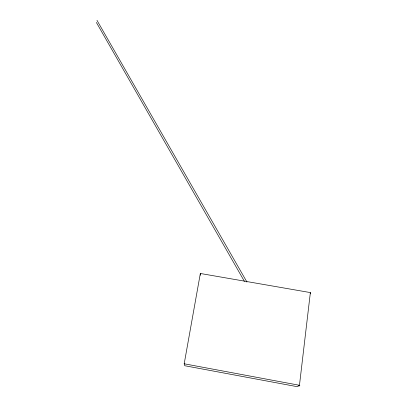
<?xml version="1.0" encoding="UTF-8"?>
<svg xmlns="http://www.w3.org/2000/svg" width="407" height="407" viewBox="0 0 407 407"><rect width="100%" height="100%" fill="white"/><g stroke="black" fill="none" stroke-linecap="round" stroke-linejoin="round"><path stroke-width="0.61" d="M184.193 363.787L299.501 385.297L297.059 386.65L184.763 365.73L184.193 363.787L200.341 273.479L310.363 292.582L299.455 385.322A10.379 0.972 10 0 1 298.392 385.912M310.363 292.582L310.312 292.648A9.875 2.177 8.6 0 1 310.256 293.829M96.988 20.35L246.963 282.082M96.367 22.441L244.404 281.344M200.341 273.479L200.397 275.249"/></g></svg>
